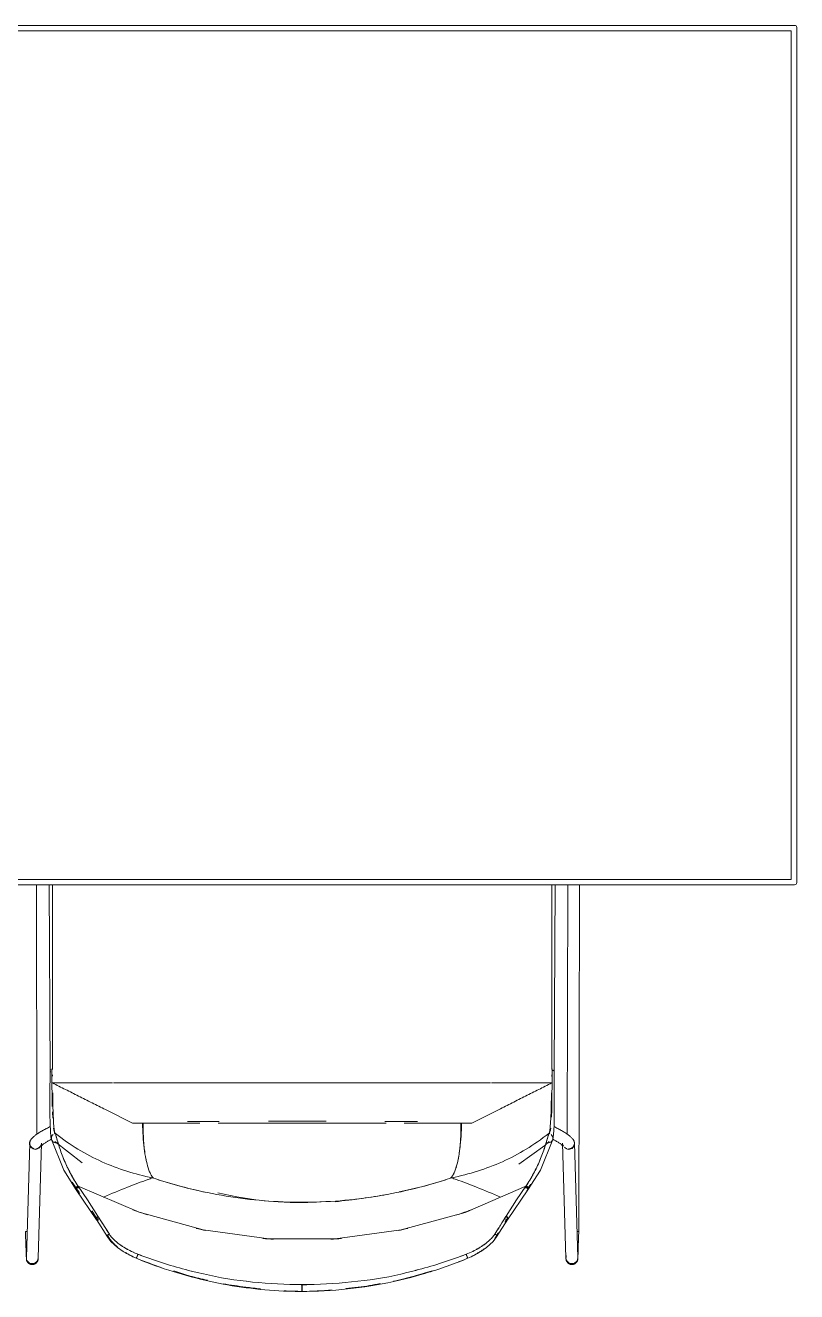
# Model space of a CAD drawing. Header units: millimetres. Extents: x 155927 to 317870, y -36033 to 97293.
# Drawn here: x 202108 to 202826, y 29717 to 30896 of the extents above; entities that cross this region are included whole.
import ezdxf

# ---------------------------------------------------------------- set-up
doc = ezdxf.new("R2010")
doc.units = ezdxf.units.MM
doc.header["$MEASUREMENT"] = 0
doc.layers.add('I-FURN', color=8, linetype='CONTINUOUS', lineweight=9)

msp = doc.modelspace()

# ---------------------------------------------------------------- linework, layer by layer
at = {"layer": 'I-FURN'}
for p, q in [((202823.9, 30895.6), (200627.9, 30895.6)), ((202820.9, 30890.6), (200630.9, 30890.6)), ((200630.9, 30890.6), (202820.9, 30890.6)), ((202820.9, 30100.6), (202820.9, 30890.6)), ((202820.9, 30890.6), (202820.9, 30100.6)), ((202825.9, 30097.6), (202825.9, 30893.6)), ((200630.9, 30100.6), (202820.9, 30100.6)), ((202820.9, 30100.6), (200630.9, 30100.6)), ((200627.9, 30095.6), (202823.9, 30095.6)), ((202119.3, 29863.3), (202118.8, 30095.6)), ((202130.5, 30095.6), (202131.5, 29921.1)), ((202601.3, 30095.6), (202600.2, 29922.6)), ((202612.9, 30095.6), (202612.4, 29863.3)), ((202623.2, 29772.7), (202623.9, 30095.6)), ((202131.5, 29923.1), (202131.3, 29899.2)), ((202131.6, 29921.2), (202131.6, 29921.1)), ((202132.1, 29921.3), (202131.7, 29921.2)), ((202131.7, 29921), (202132, 29921)), ((202133.2, 29910.8), (202133.1, 29924.2)), ((202598.6, 29924.2), (202598.5, 29910.8)), ((202599.2, 29922.8), (202598.7, 29922.8)), ((202599.7, 29922.7), (202599.2, 29922.8)), ((202600, 29922.7), (202599.7, 29922.7)), ((202599.7, 29922.4), (202600, 29922.5)), ((202600, 29922.5), (202600.2, 29922.5)), ((202600.2, 29923.1), (202600.4, 29899.2)), ((202600.2, 29922.5), (202600.2, 29922.6)), ((202133.4, 29898), (202133.2, 29910.8)), ((202140.9, 29911.1), (202189.5, 29911.1)), ((202200.4, 29911.1), (202257.8, 29911.1)), ((202269.3, 29911.1), (202329.4, 29911.1)), ((202336.2, 29911.1), (202395.8, 29911.1)), ((202402.3, 29911.1), (202462.5, 29911.1)), ((202473.9, 29911.1), (202531.3, 29911.1)), ((202542.1, 29911.1), (202590.8, 29911.1)), ((202598.5, 29910.8), (202598.3, 29898)), ((202131.3, 29899.2), (202131.4, 29882.8)), ((202133.5, 29889.3), (202133.4, 29898)), ((202134, 29897.1), (202133.9, 29902)), ((202597.9, 29902), (202597.7, 29897.2)), ((202597.7, 29897.2), (202597.7, 29897.1)), ((202598.3, 29898), (202598.1, 29886.1)), ((202600.4, 29899.2), (202600.3, 29882.8)), ((202133.9, 29878.3), (202133.7, 29884.3)), ((202208.1, 29873.6), (202184.3, 29885.6)), ((202548.4, 29886.1), (202523.6, 29873.6)), ((202551.3, 29887.5), (202548.7, 29886.2)), ((202598.1, 29886.1), (202597.8, 29879.1)), ((202131.4, 29882.8), (202131.6, 29872.4)), ((202131.6, 29872.4), (202131.8, 29866.4)), ((202270.8, 29873.6), (202208.1, 29873.6)), ((202365.9, 29873.6), (202287.7, 29873.6)), ((202444, 29873.6), (202365.9, 29873.6)), ((202523.6, 29873.6), (202460.9, 29873.6)), ((202600.2, 29872.4), (202599.9, 29866.4)), ((202600.3, 29882.8), (202600.2, 29872.4)), ((202114.8, 29859.8), (202115.3, 29860.2)), ((202115.3, 29860.2), (202115.8, 29860.7)), ((202115.8, 29860.7), (202116.3, 29861.2)), ((202116.3, 29861.2), (202116.9, 29861.6)), ((202116.9, 29861.6), (202117.4, 29862.1)), ((202117.4, 29862.1), (202118, 29862.5)), ((202118, 29862.5), (202118.6, 29863)), ((202118.6, 29863), (202119.3, 29863.4)), ((202119.3, 29863.4), (202120, 29863.9)), ((202120, 29863.9), (202120.7, 29864.4)), ((202120.7, 29864.4), (202121.4, 29864.8)), ((202121.4, 29864.8), (202122.1, 29865.3)), ((202122.1, 29865.3), (202122.9, 29865.8)), ((202122.9, 29865.8), (202123.7, 29866.2)), ((202123.7, 29866.2), (202124.5, 29866.7)), ((202124.5, 29866.7), (202125.4, 29867.2)), ((202125.4, 29867.2), (202126.2, 29867.7)), ((202126.2, 29867.7), (202127.1, 29868.2)), ((202127.1, 29868.2), (202128, 29868.6)), ((202128, 29868.6), (202129, 29869.1)), ((202129, 29869.1), (202129.9, 29869.6)), ((202129.9, 29869.6), (202130.9, 29870.1)), ((202130.9, 29870.1), (202131.9, 29870.5)), ((202131.8, 29866.4), (202132.2, 29860.5)), ((202132.2, 29860.5), (202132.7, 29858.5)), ((202132.6, 29860), (202132.9, 29861.2)), ((202132.9, 29861.2), (202133.5, 29862.2)), ((202135.2, 29865.8), (202134.6, 29868.9)), ((202135.9, 29864), (202135.5, 29864.8)), ((202596.3, 29864.8), (202595.8, 29864)), ((202597.1, 29868.9), (202596.6, 29865.8)), ((202598.3, 29862.2), (202598.8, 29861.2)), ((202598.8, 29861.2), (202599.1, 29860)), ((202599.5, 29860.5), (202599.1, 29858.5)), ((202599.9, 29866.4), (202599.5, 29860.5)), ((202600.8, 29870.1), (202599.9, 29870.5)), ((202601.8, 29869.6), (202600.8, 29870.1)), ((202602.7, 29869.1), (202601.8, 29869.6)), ((202603.7, 29868.6), (202602.7, 29869.1)), ((202604.6, 29868.2), (202603.7, 29868.6)), ((202605.5, 29867.7), (202604.6, 29868.2)), ((202606.3, 29867.2), (202605.5, 29867.7)), ((202607.2, 29866.7), (202606.3, 29867.2)), ((202608, 29866.2), (202607.2, 29866.7)), ((202608.8, 29865.8), (202608, 29866.2)), ((202609.6, 29865.3), (202608.8, 29865.8)), ((202610.3, 29864.8), (202609.6, 29865.3)), ((202611.1, 29864.4), (202610.3, 29864.8)), ((202611.8, 29863.9), (202611.1, 29864.4)), ((202612.4, 29863.4), (202611.8, 29863.9)), ((202613.1, 29863), (202612.4, 29863.4)), ((202613.7, 29862.5), (202613.1, 29863)), ((202614.3, 29862.1), (202613.7, 29862.5)), ((202614.9, 29861.6), (202614.3, 29862.1)), ((202615.4, 29861.2), (202614.9, 29861.6)), ((202615.9, 29860.7), (202615.4, 29861.2)), ((202616.4, 29860.2), (202615.9, 29860.7)), ((202616.9, 29859.8), (202616.4, 29860.2)), ((202112.6, 29855.2), (202109.4, 29748.4)), ((202112.8, 29856.7), (202113.1, 29857.5)), ((202113.1, 29857.5), (202113.5, 29858.1)), ((202113.5, 29858.1), (202114, 29858.7)), ((202114, 29858.7), (202114.4, 29859.3)), ((202114.4, 29859.3), (202114.8, 29859.8)), ((202120.4, 29748.1), (202123.6, 29854.9)), ((202122.7, 29852.1), (202122.8, 29852.2)), ((202122.7, 29852.1), (202122.7, 29852.1)), ((202122.8, 29852.2), (202123, 29852.4)), ((202123, 29852.4), (202123.2, 29852.6)), ((202123.2, 29852.6), (202123.4, 29852.8)), ((202123.4, 29852.8), (202123.8, 29853)), ((202123.8, 29853), (202124.1, 29853.3)), ((202124.1, 29853.3), (202124.5, 29853.6)), ((202124.5, 29853.6), (202125, 29854)), ((202125, 29854), (202125.4, 29854.3)), ((202125.4, 29854.3), (202126, 29854.7)), ((202126, 29854.7), (202126.5, 29855)), ((202126.5, 29855), (202127.1, 29855.4)), ((202127.1, 29855.4), (202127.7, 29855.8)), ((202127.7, 29855.8), (202128.4, 29856.2)), ((202128.4, 29856.2), (202129.1, 29856.6)), ((202129.1, 29856.6), (202129.8, 29857.1)), ((202129.8, 29857.1), (202130.6, 29857.5)), ((202130.6, 29857.5), (202131.3, 29857.9)), ((202131.3, 29857.9), (202132.1, 29858.3)), ((202132.1, 29858.3), (202133, 29858.8)), ((202132.9, 29857.8), (202132.6, 29858.9)), ((202132.7, 29858.5), (202133, 29857.8)), ((202132.7, 29858.3), (202144.2, 29829.9)), ((202133, 29857.8), (202133.6, 29856.9)), ((202133.6, 29856.9), (202134.5, 29856.1)), ((202134.5, 29856.1), (202135.6, 29855.5)), ((202135.6, 29855.5), (202136.5, 29855.3)), ((202136, 29856.6), (202161.4, 29836.8)), ((202136.5, 29855.3), (202137.9, 29855.2)), ((202137.9, 29855.2), (202139, 29855.5)), ((202567.6, 29835.4), (202591.6, 29852.7)), ((202599, 29858.3), (202587.5, 29829.9)), ((202591.6, 29852.7), (202595.8, 29856.6)), ((202593.8, 29855.2), (202592.8, 29855.5)), ((202595.2, 29855.3), (202593.8, 29855.2)), ((202596.1, 29855.5), (202595.2, 29855.3)), ((202597.2, 29856.1), (202596.1, 29855.5)), ((202598.1, 29856.9), (202597.2, 29856.1)), ((202598.7, 29857.8), (202598.1, 29856.9)), ((202599.1, 29858.5), (202598.7, 29857.8)), ((202599.1, 29858.9), (202598.8, 29857.8)), ((202599.6, 29858.3), (202598.8, 29858.8)), ((202600.4, 29857.9), (202599.6, 29858.3)), ((202601.2, 29857.5), (202600.4, 29857.9)), ((202601.9, 29857.1), (202601.2, 29857.5)), ((202602.6, 29856.6), (202601.9, 29857.1)), ((202603.3, 29856.2), (202602.6, 29856.6)), ((202604, 29855.8), (202603.3, 29856.2)), ((202604.6, 29855.4), (202604, 29855.8)), ((202605.2, 29855), (202604.6, 29855.4)), ((202605.8, 29854.7), (202605.2, 29855)), ((202606.3, 29854.3), (202605.8, 29854.7)), ((202606.8, 29854), (202606.3, 29854.3)), ((202607.2, 29853.6), (202606.8, 29854)), ((202607.6, 29853.3), (202607.2, 29853.6)), ((202608, 29853), (202607.6, 29853.3)), ((202608.3, 29852.8), (202608, 29853)), ((202608.2, 29854.9), (202611.3, 29748.1)), ((202608.5, 29852.6), (202608.3, 29852.8)), ((202608.7, 29852.4), (202608.5, 29852.6)), ((202608.9, 29852.2), (202608.7, 29852.4)), ((202609, 29852.1), (202608.9, 29852.2)), ((202609, 29852.1), (202609, 29852.1)), ((202617.3, 29859.3), (202616.9, 29859.8)), ((202617.8, 29858.7), (202617.3, 29859.3)), ((202618.2, 29858.1), (202617.8, 29858.7)), ((202618.6, 29857.5), (202618.2, 29858.1)), ((202619, 29856.7), (202618.6, 29857.5)), ((202622.3, 29748.4), (202619.2, 29855.2)), ((202144.2, 29829.9), (202155.8, 29811.5)), ((202587.5, 29829.9), (202575.9, 29811.5)), ((202155.4, 29813.3), (202155.6, 29813.7)), ((202155.4, 29812.8), (202155.4, 29813.3)), ((202155.4, 29812.3), (202155.4, 29812.8)), ((202155.6, 29813.7), (202155.9, 29814.1)), ((202156.6, 29813.3), (202155.6, 29811.9)), ((202155.9, 29814.1), (202156.3, 29814.4)), ((202156.3, 29814.4), (202156.7, 29814.7)), ((202156.7, 29814.7), (202157.2, 29814.8)), ((202157.6, 29814.8), (202156.8, 29813.6)), ((202157.2, 29814.8), (202157.6, 29814.8)), ((202157.5, 29813.1), (202157.6, 29814.8)), ((202157.6, 29814.8), (202157.5, 29813.1)), ((202166.3, 29802.2), (202157.6, 29815)), ((202157.6, 29815), (202214.3, 29790.7)), ((202157.6, 29813), (202157.6, 29814.8)), ((202157.6, 29813), (202157.6, 29814.8)), ((202517.4, 29790.6), (202574.1, 29815)), ((202565.4, 29802.2), (202574.1, 29815)), ((202576.2, 29811.9), (202574.1, 29814.8)), ((202574.1, 29814.8), (202574.2, 29813.1)), ((202574.2, 29813.1), (202574.1, 29814.8)), ((202574.1, 29814.8), (202574.1, 29813)), ((202574.1, 29814.8), (202574.1, 29813)), ((202574.1, 29814.8), (202574.6, 29814.8)), ((202574.6, 29814.8), (202575, 29814.7)), ((202575, 29814.7), (202575.5, 29814.4)), ((202575.5, 29814.4), (202575.8, 29814.1)), ((202575.8, 29814.1), (202576.1, 29813.7)), ((202576.1, 29813.7), (202576.3, 29813.3)), ((202576.3, 29813.3), (202576.3, 29812.8)), ((202576.3, 29812.8), (202576.3, 29812.3)), ((202155.6, 29811.9), (202155.4, 29812.3)), ((202155.8, 29811.5), (202174.8, 29783.8)), ((202157.5, 29810.8), (202158.6, 29809.3)), ((202176, 29787.2), (202166.3, 29802.2)), ((202555.8, 29787.2), (202565.4, 29802.2)), ((202575.9, 29811.5), (202556.9, 29783.8)), ((202576.3, 29812.3), (202576.2, 29811.9)), ((202170.5, 29791.6), (202175.9, 29783.3)), ((202214.3, 29790.7), (202273.8, 29774.2)), ((202457.9, 29774.2), (202517.4, 29790.6)), ((202174.5, 29784.9), (202174.6, 29785.3)), ((202174.6, 29784.1), (202174.5, 29784.5)), ((202174.6, 29785.3), (202174.8, 29785.7)), ((202174.7, 29785.2), (202174.6, 29784.8)), ((202174.6, 29784.4), (202174.7, 29784)), ((202174.9, 29783.8), (202174.6, 29784.1)), ((202174.9, 29785.6), (202174.7, 29785.2)), ((202174.7, 29784), (202174.9, 29783.6)), ((202174.7, 29783.9), (202184.9, 29767.7)), ((202174.8, 29785.7), (202175.1, 29786.1)), ((202175.2, 29785.9), (202174.9, 29785.6)), ((202175.2, 29783.5), (202174.9, 29783.8)), ((202174.9, 29783.6), (202175.3, 29783.4)), ((202175.1, 29786.1), (202175.5, 29786.3)), ((202175.6, 29786.2), (202175.2, 29785.9)), ((202175.5, 29786.3), (202175.9, 29786.5)), ((202176, 29786.4), (202175.6, 29786.2)), ((202175.9, 29786.5), (202176.3, 29786.6)), ((202186.6, 29770.2), (202176, 29787.2)), ((202176.4, 29786.5), (202176, 29786.4)), ((202176.2, 29785), (202176, 29783.2)), ((202176.1, 29783.1), (202176.2, 29784.8)), ((202557.1, 29784.2), (202546.7, 29767.7)), ((202552.4, 29781.8), (202555.8, 29787.2)), ((202555.8, 29783.3), (202554.8, 29781.7)), ((202555.7, 29786.4), (202555.3, 29786.5)), ((202555.5, 29784.6), (202555.7, 29783.1)), ((202556.2, 29786.2), (202555.7, 29786.4)), ((202557.1, 29785.3), (202555.8, 29783.3)), ((202556.5, 29785.9), (202556.2, 29786.2)), ((202556.8, 29785.6), (202556.5, 29785.9)), ((202556.5, 29783.4), (202556.8, 29783.6)), ((202557, 29785.2), (202556.8, 29785.6)), ((202556.8, 29783.6), (202557, 29784)), ((202557, 29784), (202557.1, 29784.4)), ((202557.1, 29784.4), (202557.1, 29784.8)), ((202108.7, 29772.8), (202108.5, 29772.8)), ((202108.5, 29771.6), (202108.5, 29772.7)), ((202108.5, 29772.7), (202108.5, 29772.7)), ((202108.6, 29770.5), (202108.5, 29771.6)), ((202108.6, 29772.7), (202109.1, 29772.7)), ((202108.6, 29769.5), (202108.6, 29770.5)), ((202108.6, 29768.4), (202108.6, 29769.5)), ((202108.7, 29767.4), (202108.6, 29768.4)), ((202109.3, 29772.8), (202108.7, 29772.8)), ((202108.7, 29766.4), (202108.7, 29767.4)), ((202108.8, 29765.4), (202108.7, 29766.4)), ((202110.2, 29772.9), (202109.3, 29772.8)), ((202184.6, 29769.7), (202186.6, 29766.4)), ((202184.9, 29769), (202184.8, 29768.6)), ((202184.8, 29768.6), (202184.8, 29768.2)), ((202184.8, 29768.2), (202184.9, 29767.9)), ((202185.1, 29769.4), (202184.9, 29769)), ((202184.9, 29767.9), (202185.1, 29767.5)), ((202184.9, 29767.8), (202188.1, 29763.6)), ((202185.4, 29769.7), (202185.1, 29769.4)), ((202185.1, 29767.5), (202185.4, 29767.3)), ((202185.8, 29770), (202185.4, 29769.7)), ((202185.4, 29767.3), (202185.8, 29767.1)), ((202186.2, 29770.1), (202185.8, 29770)), ((202185.8, 29767.1), (202186.2, 29767.1)), ((202186.6, 29770.2), (202186.2, 29770.1)), ((202273.8, 29774.2), (202335, 29765.9)), ((202335, 29765.9), (202396.7, 29765.9)), ((202396.7, 29765.9), (202457.9, 29774.2)), ((202546.8, 29767.8), (202543.6, 29763.6)), ((202545.1, 29770.2), (202548.6, 29775.8)), ((202548.4, 29771.6), (202545.1, 29766.4)), ((202622.4, 29772.8), (202621.5, 29772.9)), ((202623, 29772.8), (202622.4, 29772.8)), ((202622.6, 29772.7), (202623.1, 29772.7)), ((202623.2, 29772.8), (202623, 29772.8)), ((202623.1, 29768.5), (202623, 29767.5)), ((202623, 29767.5), (202623, 29766.5)), ((202623, 29766.5), (202623, 29765.4)), ((202623.2, 29770.6), (202623.1, 29769.6)), ((202623.1, 29769.6), (202623.1, 29768.5)), ((202623.2, 29772.7), (202623.2, 29771.7)), ((202623.2, 29771.7), (202623.2, 29770.6)), ((202108.8, 29764.4), (202108.8, 29765.4)), ((202108.8, 29763.4), (202108.8, 29764.4)), ((202108.9, 29762.4), (202108.8, 29763.4)), ((202108.9, 29761.5), (202108.9, 29762.4)), ((202108.9, 29760.5), (202108.9, 29761.5)), ((202109, 29759.6), (202108.9, 29760.5)), ((202109, 29758.7), (202109, 29759.6)), ((202109, 29757.9), (202109, 29758.7)), ((202109.1, 29757), (202109, 29757.9)), ((202109.1, 29756.2), (202109.1, 29757)), ((202109.1, 29755.4), (202109.1, 29756.2)), ((202109.1, 29754.7), (202109.1, 29755.4)), ((202109.2, 29754), (202109.1, 29754.7)), ((202109.2, 29753.3), (202109.2, 29754)), ((202188.1, 29763.6), (202194.2, 29758)), ((202194.2, 29758), (202199.6, 29754.2)), ((202199.6, 29754.2), (202206.8, 29750.2)), ((202532.1, 29754.2), (202524.9, 29750.2)), ((202537.5, 29758), (202532.1, 29754.2)), ((202543.6, 29763.6), (202537.5, 29758)), ((202622.6, 29754), (202622.5, 29753.3)), ((202622.7, 29757.1), (202622.6, 29756.3)), ((202622.6, 29756.3), (202622.6, 29755.5)), ((202622.6, 29755.5), (202622.6, 29754.8)), ((202622.6, 29754.8), (202622.6, 29754)), ((202622.8, 29759.7), (202622.7, 29758.8)), ((202622.7, 29758.8), (202622.7, 29757.9)), ((202622.7, 29757.9), (202622.7, 29757.1)), ((202622.9, 29762.5), (202622.8, 29761.5)), ((202622.8, 29761.5), (202622.8, 29760.6)), ((202622.8, 29760.6), (202622.8, 29759.7)), ((202623, 29765.4), (202622.9, 29764.4)), ((202622.9, 29764.4), (202622.9, 29763.4)), ((202622.9, 29763.4), (202622.9, 29762.5)), ((202109.2, 29752.6), (202109.2, 29753.3)), ((202109.2, 29752), (202109.2, 29752.6)), ((202109.3, 29751.4), (202109.2, 29752)), ((202109.3, 29750.9), (202109.3, 29751.4)), ((202109.3, 29750.4), (202109.3, 29750.9)), ((202109.3, 29749.9), (202109.3, 29750.4)), ((202109.3, 29749.5), (202109.3, 29749.9)), ((202109.4, 29749.1), (202109.3, 29749.5)), ((202109.4, 29748.7), (202109.4, 29749.1)), ((202109.4, 29748.4), (202109.4, 29748.7)), ((202109.4, 29748.1), (202109.4, 29748.4)), ((202109.6, 29746.8), (202109.4, 29748.2)), ((202109.4, 29747.9), (202109.4, 29748.1)), ((202109.4, 29748), (202109.4, 29747.8)), ((202109.4, 29747.7), (202109.4, 29747.9)), ((202109.4, 29747.8), (202109.4, 29747.6)), ((202109.4, 29747.5), (202109.4, 29747.7)), ((202109.4, 29747.6), (202109.4, 29747.5)), ((202109.4, 29747.5), (202109.4, 29747.4)), ((202109.4, 29747.4), (202109.4, 29747.5)), ((202109.4, 29747.3), (202109.4, 29747.4)), ((202109.4, 29747.4), (202109.4, 29747.4)), ((202109.4, 29747.4), (202109.4, 29747.4)), ((202109.4, 29747.4), (202109.4, 29747.4)), ((202109.4, 29747.4), (202109.4, 29747.4)), ((202109.4, 29747), (202109.4, 29747.3)), ((202109.5, 29746.8), (202109.4, 29747)), ((202109.5, 29746.6), (202109.5, 29746.8)), ((202109.5, 29746.4), (202109.5, 29746.6)), ((202109.6, 29746.2), (202109.5, 29746.4)), ((202110.1, 29745.5), (202109.6, 29746.8)), ((202109.6, 29746), (202109.6, 29746.2)), ((202109.7, 29745.8), (202109.6, 29746)), ((202109.8, 29745.5), (202109.7, 29745.8)), ((202109.9, 29745.3), (202109.8, 29745.5)), ((202110, 29745.1), (202109.9, 29745.3)), ((202110.1, 29745), (202110, 29745.1)), ((202111, 29744.4), (202110.1, 29745.5)), ((202110.2, 29744.8), (202110.1, 29745)), ((202110.3, 29744.6), (202110.2, 29744.8)), ((202110.4, 29744.4), (202110.3, 29744.6)), ((202110.5, 29744.2), (202110.4, 29744.4)), ((202110.7, 29744), (202110.5, 29744.2)), ((202110.8, 29743.9), (202110.7, 29744)), ((202111, 29743.7), (202110.8, 29743.9)), ((202112.1, 29743.6), (202111, 29744.4)), ((202111.1, 29743.6), (202111, 29743.7)), ((202111.3, 29743.4), (202111.1, 29743.6)), ((202111.5, 29743.3), (202111.3, 29743.4)), ((202111.6, 29743.1), (202111.5, 29743.3)), ((202111.8, 29743), (202111.6, 29743.1)), ((202112, 29742.9), (202111.8, 29743)), ((202112.2, 29742.8), (202112, 29742.9)), ((202113.5, 29743), (202112.1, 29743.6)), ((202112.4, 29742.7), (202112.2, 29742.8)), ((202112.6, 29742.6), (202112.4, 29742.7)), ((202112.8, 29742.5), (202112.6, 29742.6)), ((202113, 29742.4), (202112.8, 29742.5)), ((202113.2, 29742.3), (202113, 29742.4)), ((202113.4, 29742.3), (202113.2, 29742.3)), ((202113.6, 29742.2), (202113.4, 29742.3)), ((202114.9, 29742.9), (202113.5, 29743)), ((202113.8, 29742.2), (202113.6, 29742.2)), ((202114, 29742.1), (202113.8, 29742.2)), ((202114.3, 29742.1), (202114, 29742.1)), ((202114.5, 29742.1), (202114.3, 29742.1)), ((202114.7, 29742.1), (202114.5, 29742.1)), ((202116.3, 29743), (202114.9, 29742.9)), ((202115.2, 29742.1), (202115, 29742.1)), ((202115.4, 29742.1), (202115.2, 29742.1)), ((202115.6, 29742.1), (202115.4, 29742.1)), ((202115.8, 29742.1), (202115.6, 29742.1)), ((202116, 29742.2), (202115.8, 29742.1)), ((202116.3, 29742.2), (202116, 29742.2)), ((202117.6, 29743.6), (202116.3, 29743)), ((202116.5, 29742.3), (202116.3, 29742.2)), ((202116.7, 29742.3), (202116.5, 29742.3)), ((202116.9, 29742.4), (202116.7, 29742.3)), ((202117.1, 29742.5), (202116.9, 29742.4)), ((202117.3, 29742.6), (202117.1, 29742.5)), ((202117.5, 29742.7), (202117.3, 29742.6)), ((202117.7, 29742.8), (202117.5, 29742.7)), ((202118.8, 29744.4), (202117.6, 29743.6)), ((202117.9, 29742.9), (202117.7, 29742.8)), ((202118, 29743), (202117.9, 29742.9)), ((202118.2, 29743.2), (202118, 29743)), ((202118.4, 29743.3), (202118.2, 29743.2)), ((202118.6, 29743.4), (202118.4, 29743.3)), ((202118.7, 29743.6), (202118.6, 29743.4)), ((202118.9, 29743.8), (202118.7, 29743.6)), ((202119.7, 29745.6), (202118.8, 29744.4)), ((202119, 29743.9), (202118.9, 29743.8)), ((202119.2, 29744.1), (202119, 29743.9)), ((202119.3, 29744.3), (202119.2, 29744.1)), ((202119.4, 29744.4), (202119.3, 29744.3)), ((202119.6, 29744.6), (202119.4, 29744.4)), ((202119.7, 29744.8), (202119.6, 29744.6)), ((202120.2, 29746.9), (202119.7, 29745.6)), ((202119.8, 29745), (202119.7, 29744.8)), ((202119.9, 29745.2), (202119.8, 29745)), ((202120, 29745.4), (202119.9, 29745.2)), ((202120.1, 29745.6), (202120, 29745.4)), ((202120.2, 29746), (202120.1, 29745.8)), ((202120.1, 29745.8), (202120.1, 29745.6)), ((202120.4, 29748.2), (202120.2, 29746.9)), ((202120.3, 29746.4), (202120.2, 29746.2)), ((202120.2, 29746.2), (202120.2, 29746)), ((202120.3, 29750.3), (202120.3, 29749.8)), ((202120.3, 29749.8), (202120.3, 29749.4)), ((202120.3, 29749.4), (202120.4, 29749.1)), ((202120.4, 29746.9), (202120.3, 29746.7)), ((202120.3, 29746.7), (202120.3, 29746.4)), ((202120.4, 29749.1), (202120.4, 29748.8)), ((202120.4, 29748.8), (202120.4, 29748.5)), ((202120.4, 29748.5), (202120.4, 29748.3)), ((202120.4, 29748.3), (202120.4, 29748.4)), ((202120.4, 29748.3), (202120.4, 29748.1)), ((202120.4, 29748.1), (202120.4, 29748.3)), ((202120.4, 29748.1), (202120.4, 29747.9)), ((202120.4, 29747.9), (202120.4, 29748.1)), ((202120.4, 29747.9), (202120.4, 29747.8)), ((202120.4, 29747.8), (202120.4, 29747.9)), ((202120.4, 29747.8), (202120.4, 29747.5)), ((202120.4, 29747.8), (202120.4, 29747.8)), ((202120.4, 29747.8), (202120.4, 29747.8)), ((202120.4, 29747.8), (202120.4, 29747.8)), ((202120.4, 29747.8), (202120.4, 29747.8)), ((202120.4, 29747.5), (202120.4, 29747.3)), ((202120.4, 29747.3), (202120.4, 29747.1)), ((202120.4, 29747.1), (202120.4, 29746.9)), ((202211.9, 29748.2), (202211.8, 29748)), ((202211.8, 29748), (202211.8, 29747.9)), ((202212, 29748.5), (202211.9, 29748.2)), ((202212.2, 29748.8), (202212, 29748.5)), ((202212.3, 29749.3), (202212.2, 29748.8)), ((202212.5, 29749.7), (202212.3, 29749.3)), ((202212.7, 29750.2), (202212.5, 29749.7)), ((202212.8, 29750.6), (202212.7, 29750.2)), ((202213, 29751), (202212.8, 29750.6)), ((202213.1, 29751.3), (202213, 29751)), ((202213.2, 29751.5), (202213.1, 29751.3)), ((202213.2, 29751.6), (202213.2, 29751.5)), ((202518.5, 29751.5), (202518.5, 29751.6)), ((202518.6, 29751.3), (202518.5, 29751.5)), ((202518.7, 29751), (202518.6, 29751.3)), ((202518.9, 29750.6), (202518.7, 29751)), ((202519, 29750.2), (202518.9, 29750.6)), ((202519.2, 29749.7), (202519, 29750.2)), ((202519.4, 29749.3), (202519.2, 29749.7)), ((202519.6, 29748.8), (202519.4, 29749.3)), ((202519.7, 29748.5), (202519.6, 29748.8)), ((202519.8, 29748.2), (202519.7, 29748.5)), ((202519.9, 29748), (202519.8, 29748.2)), ((202519.9, 29747.9), (202519.9, 29748)), ((202611.3, 29748.5), (202611.4, 29748.8)), ((202611.3, 29748.3), (202611.3, 29748.5)), ((202611.3, 29748.4), (202611.3, 29748.2)), ((202611.3, 29748.1), (202611.3, 29748.3)), ((202611.3, 29748.2), (202611.3, 29748)), ((202611.5, 29746.9), (202611.3, 29748.2)), ((202611.3, 29747.9), (202611.3, 29748.1)), ((202611.3, 29748), (202611.3, 29747.9)), ((202611.3, 29747.9), (202611.3, 29747.8)), ((202611.3, 29747.8), (202611.3, 29747.9)), ((202611.3, 29747.7), (202611.3, 29747.8)), ((202611.3, 29747.8), (202611.3, 29747.8)), ((202611.3, 29747.8), (202611.3, 29747.8)), ((202611.3, 29747.8), (202611.3, 29747.8)), ((202611.3, 29747.8), (202611.3, 29747.8)), ((202611.3, 29747.5), (202611.3, 29747.7)), ((202611.3, 29747.3), (202611.3, 29747.5)), ((202611.3, 29747.1), (202611.3, 29747.3)), ((202611.4, 29746.9), (202611.3, 29747.1)), ((202611.4, 29749.9), (202611.4, 29750.3)), ((202611.4, 29749.5), (202611.4, 29749.9)), ((202611.4, 29749.1), (202611.4, 29749.5)), ((202611.4, 29748.8), (202611.4, 29749.1)), ((202611.4, 29746.6), (202611.4, 29746.9)), ((202611.4, 29746.4), (202611.4, 29746.6)), ((202611.5, 29746.2), (202611.4, 29746.4)), ((202612.1, 29745.6), (202611.5, 29746.9)), ((202611.5, 29746), (202611.5, 29746.2)), ((202611.6, 29745.8), (202611.5, 29746)), ((202611.7, 29745.6), (202611.6, 29745.8)), ((202611.8, 29745.4), (202611.7, 29745.6)), ((202611.9, 29745.2), (202611.8, 29745.4)), ((202612, 29745), (202611.9, 29745.2)), ((202612.1, 29744.8), (202612, 29745)), ((202612.9, 29744.4), (202612.1, 29745.6)), ((202612.2, 29744.6), (202612.1, 29744.8)), ((202612.3, 29744.4), (202612.2, 29744.6)), ((202612.4, 29744.2), (202612.3, 29744.4)), ((202612.6, 29744.1), (202612.4, 29744.2)), ((202612.7, 29743.9), (202612.6, 29744.1)), ((202612.9, 29743.7), (202612.7, 29743.9)), ((202614.1, 29743.6), (202612.9, 29744.4)), ((202613, 29743.6), (202612.9, 29743.7)), ((202613.2, 29743.4), (202613, 29743.6)), ((202613.3, 29743.3), (202613.2, 29743.4)), ((202613.5, 29743.2), (202613.3, 29743.3)), ((202613.7, 29743), (202613.5, 29743.2)), ((202613.9, 29742.9), (202613.7, 29743)), ((202614.1, 29742.8), (202613.9, 29742.9)), ((202615.4, 29743), (202614.1, 29743.6)), ((202614.3, 29742.7), (202614.1, 29742.8)), ((202614.5, 29742.6), (202614.3, 29742.7)), ((202614.7, 29742.5), (202614.5, 29742.6)), ((202614.9, 29742.4), (202614.7, 29742.5)), ((202615.1, 29742.3), (202614.9, 29742.4)), ((202615.3, 29742.3), (202615.1, 29742.3)), ((202615.5, 29742.2), (202615.3, 29742.3)), ((202616.8, 29742.9), (202615.4, 29743)), ((202615.7, 29742.2), (202615.5, 29742.2)), ((202615.9, 29742.1), (202615.7, 29742.2)), ((202616.1, 29742.1), (202615.9, 29742.1)), ((202616.4, 29742.1), (202616.1, 29742.1)), ((202616.6, 29742.1), (202616.4, 29742.1)), ((202616.8, 29742.1), (202616.6, 29742.1)), ((202618.3, 29743), (202616.8, 29742.9)), ((202617.1, 29742.1), (202616.9, 29742.1)), ((202617.3, 29742.1), (202617.1, 29742.1)), ((202617.5, 29742.1), (202617.3, 29742.1)), ((202617.8, 29742.1), (202617.5, 29742.1)), ((202618, 29742.2), (202617.8, 29742.1)), ((202618.2, 29742.2), (202618, 29742.2)), ((202618.4, 29742.3), (202618.2, 29742.2)), ((202619.6, 29743.6), (202618.3, 29743)), ((202618.6, 29742.4), (202618.4, 29742.3)), ((202618.8, 29742.4), (202618.6, 29742.4)), ((202619, 29742.5), (202618.8, 29742.4)), ((202619.2, 29742.6), (202619, 29742.5)), ((202619.4, 29742.7), (202619.2, 29742.6)), ((202619.6, 29742.8), (202619.4, 29742.7)), ((202620.7, 29744.4), (202619.6, 29743.6)), ((202619.8, 29742.9), (202619.6, 29742.8)), ((202620, 29743.1), (202619.8, 29742.9)), ((202620.2, 29743.2), (202620, 29743.1)), ((202620.3, 29743.3), (202620.2, 29743.2)), ((202620.5, 29743.5), (202620.3, 29743.3)), ((202620.7, 29743.6), (202620.5, 29743.5)), ((202621.6, 29745.5), (202620.7, 29744.4)), ((202620.8, 29743.8), (202620.7, 29743.6)), ((202621, 29743.9), (202620.8, 29743.8)), ((202621.1, 29744.1), (202621, 29743.9)), ((202621.2, 29744.3), (202621.1, 29744.1)), ((202621.4, 29744.5), (202621.2, 29744.3)), ((202621.5, 29744.7), (202621.4, 29744.5)), ((202621.6, 29744.8), (202621.5, 29744.7)), ((202622.1, 29746.8), (202621.6, 29745.5)), ((202621.7, 29745), (202621.6, 29744.8)), ((202621.8, 29745.2), (202621.7, 29745)), ((202621.9, 29745.4), (202621.8, 29745.2)), ((202622, 29745.6), (202621.9, 29745.4)), ((202622.1, 29746.1), (202622, 29745.8)), ((202622, 29745.8), (202622, 29745.6)), ((202622.3, 29748.2), (202622.1, 29746.8)), ((202622.2, 29746.3), (202622.1, 29746.1)), ((202622.3, 29746.9), (202622.2, 29746.7)), ((202622.2, 29746.7), (202622.2, 29746.5)), ((202622.2, 29746.5), (202622.2, 29746.3)), ((202622.4, 29748.7), (202622.3, 29748.4)), ((202622.3, 29748.4), (202622.3, 29748.1)), ((202622.3, 29748.1), (202622.3, 29747.9)), ((202622.3, 29747.9), (202622.3, 29748)), ((202622.3, 29747.9), (202622.3, 29747.7)), ((202622.3, 29747.7), (202622.3, 29747.9)), ((202622.3, 29747.7), (202622.3, 29747.6)), ((202622.3, 29747.5), (202622.3, 29747.7)), ((202622.3, 29747.6), (202622.3, 29747.4)), ((202622.3, 29747.4), (202622.3, 29747.5)), ((202622.3, 29747.4), (202622.3, 29747.1)), ((202622.3, 29747.4), (202622.3, 29747.4)), ((202622.3, 29747.4), (202622.3, 29747.4)), ((202622.3, 29747.4), (202622.3, 29747.4)), ((202622.3, 29747.4), (202622.3, 29747.4)), ((202622.3, 29747.1), (202622.3, 29746.9)), ((202622.5, 29751.5), (202622.4, 29750.9)), ((202622.4, 29750.9), (202622.4, 29750.4)), ((202622.4, 29750.4), (202622.4, 29749.9)), ((202622.4, 29749.9), (202622.4, 29749.5)), ((202622.4, 29749.5), (202622.4, 29749.1)), ((202622.4, 29749.1), (202622.4, 29748.7)), ((202622.5, 29753.3), (202622.5, 29752.7)), ((202622.5, 29752.7), (202622.5, 29752.1)), ((202622.5, 29752.1), (202622.5, 29751.5)), ((202114.9, 29742.1), (202114.7, 29742.1)), ((202115, 29742.1), (202114.9, 29742.1)), ((202616.9, 29742.1), (202616.8, 29742.1)), ((202365.6, 29722.8), (202365.6, 29723.2)), ((202365.6, 29722.3), (202365.6, 29722.8)), ((202365.6, 29721.7), (202365.6, 29722.3)), ((202365.6, 29720.9), (202365.6, 29721.7)), ((202365.6, 29720.1), (202365.6, 29720.9)), ((202365.6, 29719.3), (202365.6, 29720.1)), ((202365.6, 29718.6), (202365.6, 29719.3)), ((202365.6, 29717.9), (202365.6, 29718.6)), ((202366.1, 29723.2), (202366.1, 29722.8)), ((202366.1, 29722.8), (202366.1, 29722.3)), ((202366.1, 29722.3), (202366.1, 29721.7)), ((202366.1, 29721.7), (202366.1, 29720.9)), ((202366.1, 29720.9), (202366.1, 29720.1)), ((202366.1, 29720.1), (202366.1, 29719.3)), ((202366.1, 29719.3), (202366.1, 29718.6)), ((202366.1, 29718.6), (202366.1, 29717.9)), ((202365.6, 29717.5), (202365.6, 29717.9)), ((202365.6, 29717.1), (202365.6, 29717.5)), ((202365.6, 29717), (202365.6, 29717.1)), ((202366.1, 29717.9), (202366.1, 29717.5)), ((202366.1, 29717.5), (202366.1, 29717.1)), ((202366.1, 29717.1), (202366.1, 29717))]:
    msp.add_line(p, q, dxfattribs=at)
for centre, start, end in [((202823.9, 30893.6), 0, 90), ((202823.9, 30097.6), 270, 0)]:
    msp.add_arc(centre, 2, start, end, dxfattribs=at)
for centre, major_axis, ratio, start_param, end_param in [((202117.8, 29854.6), (-5.08, 2.11), 0.969753, 0, 0.779292), ((202118.1, 29855.1), (-5.5, 0.16), 0.969889, 5.790234, 7.62283), ((202117.8, 29854.6), (-5.08, 2.11), 0.969753, 6.015279, 6.277079), ((202117.8, 29854.6), (-5.08, 2.11), 0.969753, 0.779292, 2.350088), ((202118.1, 29855.1), (-5.5, 0.16), 0.969889, 1.601444, 2.907427), ((202117.8, 29854.6), (-5.08, 2.11), 0.969753, 2.611887, 2.873687), ((202613.7, 29855.1), (5.5, 0.16), 0.969889, 3.372745, 3.634544), ((202613.7, 29855.1), (5.5, 0.16), 0.969889, 3.896343, 4.419942), ((202613.9, 29854.6), (5.08, 2.11), 0.969753, 3.933097, 5.503894), ((202613.7, 29855.1), (5.5, 0.16), 0.969889, 4.681742, 6.776137), ((202613.9, 29854.6), (5.08, 2.11), 0.969753, 5.503894, 6.551091)]:
    msp.add_ellipse(centre, major_axis=major_axis, ratio=ratio, start_param=start_param, end_param=end_param, dxfattribs=at)
for points, knots in [([(202133.7, 30095.6), (202133.7, 30084.5), (202133.7, 30029.6), (202133.7, 29974.8), (202133.7, 29931.1)], [0.3816284, 0.3816284, 0.3816284, 0.3816284, 0.5, 0.9655933, 0.9655933, 0.9655933, 0.9655933]), ([(202598.1, 29932.7), (202598.1, 29976.1), (202598.1, 30030.3), (202598.1, 30084.7), (202598.1, 30095.6)], [-0.9648346, -0.9648346, -0.9648346, -0.9648346, -0.5, -0.3835824, -0.3835824, -0.3835824, -0.3835824]), ([(202132, 29922.8), (202131.7, 29922.9), (202131.4, 29923.1), (202131.6, 29923.3), (202131.9, 29923.4), (202132, 29923.5)], [-0.8, -0.8, -0.8, -0.8, -0.6, -0.4, -0.3, -0.3, -0.3, -0.3]), ([(202600, 29923.3), (202600.2, 29923.3), (202600.2, 29923.1), (202600.1, 29923), (202600.1, 29922.9)], [-0.6, -0.6, -0.6, -0.6, -0.4, -0.3, -0.3, -0.3, -0.3]), ([(202184.3, 29885.6), (202183.9, 29885.8), (202181.4, 29887.1), (202176.8, 29889.4), (202170.5, 29892.5), (202164.2, 29895.7), (202158, 29898.8), (202151.9, 29901.9), (202143.7, 29906), (202137.7, 29909), (202133.7, 29911.1)], [-0.683779, -0.683779, -0.683779, -0.683779, -0.6666667, -0.5833333, -0.5, -0.4166667, -0.3333333, -0.25, -0.1666667, -0.000257, -0.000257, -0.000257, -0.000257]), ([(202598, 29911.1), (202594, 29909), (202588, 29906), (202579.9, 29901.9), (202573.7, 29898.8), (202567.5, 29895.7), (202561.2, 29892.5), (202555, 29889.4), (202550.8, 29887.3), (202548.7, 29886.2)], [-0.999743, -0.999743, -0.999743, -0.999743, -0.8333333, -0.75, -0.6666667, -0.5833333, -0.5, -0.4166667, -0.3333333, -0.3333333, -0.3333333, -0.3333333]), ([(202133.9, 29900.8), (202133.9, 29898.9), (202134, 29895.4), (202134.1, 29888.4), (202134.4, 29882.1), (202134.6, 29876.5), (202134.8, 29873), (202135.1, 29869.9), (202135.3, 29867.5), (202135.6, 29865.7), (202135.9, 29864.3), (202136.2, 29864.1), (202136.3, 29864.1)], [-0.75, -0.75, -0.75, -0.75, -0.6875, -0.625, -0.5, -0.4375, -0.375, -0.3125, -0.25, -0.1875, -0.125, -0.0303274, -0.0303274, -0.0303274, -0.0303274]), ([(202595.4, 29864), (202595.5, 29864), (202595.8, 29864.3), (202596.1, 29865.7), (202596.4, 29867.5), (202596.6, 29869.9), (202596.9, 29873), (202597.1, 29876.5), (202597.4, 29882.1), (202597.6, 29888.4), (202597.7, 29895.4), (202597.8, 29898.9), (202597.8, 29900.8)], [0.0303274, 0.0303274, 0.0303274, 0.0303274, 0.125, 0.1875, 0.25, 0.3125, 0.375, 0.4375, 0.5, 0.625, 0.6875, 0.75, 0.75, 0.75, 0.75]), ([(202224.1, 29828.1), (202223.7, 29829.3), (202222.4, 29832.8), (202220.5, 29840), (202218.9, 29850.1), (202217.8, 29861.5), (202217.6, 29869.5), (202217.5, 29873.6)], [-0.7614235, -0.7614235, -0.7614235, -0.7614235, -0.6666667, -0.5, -0.3333333, -0.1666667, 0, 0, 0, 0]), ([(202218.2, 29873.6), (202218.1, 29871.3), (202218.1, 29867.8), (202218.2, 29863), (202218.4, 29857.8), (202218.9, 29852), (202219.4, 29847.7), (202219.7, 29845.8)], [-0.9851579, -0.9851579, -0.9851579, -0.9851579, -0.8928571, -0.8392857, -0.7857143, -0.6785714, -0.5893271, -0.5893271, -0.5893271, -0.5893271]), ([(202334.6, 29875.5), (202345, 29875.5), (202363, 29875.5), (202380.9, 29875.5), (202388.3, 29875.4)], [-0.6047611, -0.6047611, -0.6047611, -0.6047611, -0.5, -0.4242935, -0.4242935, -0.4242935, -0.4242935]), ([(202514.2, 29873.6), (202514.2, 29869.5), (202513.9, 29861.5), (202512.8, 29850.1), (202511.2, 29839.9), (202509.3, 29832.8), (202508.1, 29829.3), (202507.6, 29828.1)], [-1, -1, -1, -1, -0.8333333, -0.6666667, -0.5, -0.3333333, -0.2387621, -0.2387621, -0.2387621, -0.2387621]), ([(202513.6, 29873.6), (202513.7, 29870.4), (202513.6, 29863.9), (202513.1, 29854.4), (202512.4, 29848.4), (202512, 29845.8)], [0.0148525, 0.0148525, 0.0148525, 0.0148525, 0.1428571, 0.2857143, 0.4107474, 0.4107474, 0.4107474, 0.4107474]), ([(202134.3, 29863.1), (202134.2, 29863), (202133.6, 29862.5), (202133, 29861.5), (202132.6, 29860.2), (202132.7, 29859.3), (202132.7, 29859)], [-0.8461538, -0.8461538, -0.8461538, -0.8461538, -0.8076923, -0.7115385, -0.6153846, -0.5384615, -0.5384615, -0.5384615, -0.5384615]), ([(202149.7, 29828.4), (202147.9, 29831.9), (202144.3, 29839.6), (202139.8, 29851.7), (202137.5, 29860), (202136.5, 29864.1)], [0.2849816, 0.2849816, 0.2849816, 0.2849816, 0.5, 0.75, 1, 1, 1, 1]), ([(202578.2, 29821.4), (202579.2, 29823.2), (202582.4, 29828.9), (202587.2, 29839), (202591.9, 29851.7), (202594.3, 29860), (202595.3, 29864.1)], [-0.859181, -0.859181, -0.859181, -0.859181, -0.75, -0.5, -0.25, 0, 0, 0, 0]), ([(202144.7, 29839), (202143, 29843.2), (202140.6, 29849.3), (202139, 29855.2), (202138.5, 29856.9)], [0.5000185, 0.5000185, 0.5000185, 0.5000185, 0.75, 0.8548188, 0.8548188, 0.8548188, 0.8548188]), ([(202593.3, 29856.9), (202592.8, 29855.2), (202591, 29849.2), (202588.7, 29843.3), (202587, 29839)], [-0.8548188, -0.8548188, -0.8548188, -0.8548188, -0.75, -0.5000185, -0.5000185, -0.5000185, -0.5000185]), ([(202157.6, 29814.8), (202155.1, 29818.7), (202150.4, 29826.6), (202146.5, 29834.9), (202144.7, 29839)], [0.0000387, 0.0000387, 0.0000387, 0.0000387, 0.25, 0.5, 0.5, 0.5, 0.5]), ([(202587, 29839), (202585.2, 29834.9), (202581.3, 29826.6), (202576.6, 29818.7), (202574.1, 29814.8)], [-0.5, -0.5, -0.5, -0.5, -0.25, -0.0000387, -0.0000387, -0.0000387, -0.0000387]), ([(202154.2, 29820.2), (202153, 29822.3), (202151.4, 29825.1), (202150, 29827.8), (202149.7, 29828.4)], [0.1152922, 0.1152922, 0.1152922, 0.1152922, 0.25, 0.2847824, 0.2847824, 0.2847824, 0.2847824]), ([(202224.1, 29828.2), (202224.6, 29827), (202225.9, 29824.5), (202227.2, 29822.9), (202228.1, 29822.3)], [-0.2385477, -0.2385477, -0.2385477, -0.2385477, -0.1428571, 0, 0, 0, 0]), ([(202226.7, 29823.4), (202226.2, 29824.1), (202225.4, 29825.3), (202224.7, 29826.8), (202224.5, 29827.4)], [-0.9193728, -0.9193728, -0.9193728, -0.9193728, -0.8333333, -0.7817786, -0.7817786, -0.7817786, -0.7817786]), ([(202507.6, 29828.2), (202507.5, 29827.9), (202506.8, 29826.4), (202505.5, 29824.1), (202504.3, 29822.7), (202503.7, 29822.3)], [0.7616101, 0.7616101, 0.7616101, 0.7616101, 0.7857143, 0.8928571, 1, 1, 1, 1]), ([(202507.3, 29827.4), (202507, 29826.8), (202506.3, 29825.3), (202505.5, 29824.2), (202505, 29823.5)], [-0.2184958, -0.2184958, -0.2184958, -0.2184958, -0.1666667, -0.0807818, -0.0807818, -0.0807818, -0.0807818]), ([(202157.4, 29810.7), (202157, 29810.7), (202156.5, 29810.8), (202155.9, 29811.3), (202155.6, 29811.7), (202155.4, 29812.2), (202155.4, 29812.8), (202155.5, 29813.3), (202155.7, 29813.8), (202156.1, 29814.2), (202156.6, 29814.6), (202157.1, 29814.8), (202157.5, 29814.8), (202157.6, 29814.8)], [-1, -1, -1, -1, -0.833333, -0.75, -0.666667, -0.583333, -0.5, -0.416667, -0.333333, -0.25, -0.166667, -0.083333, 0, 0, 0, 0]), ([(202181.2, 29804.9), (202188.6, 29808), (202202.4, 29813.7), (202216.2, 29818.9), (202222.5, 29821.2)], [-0.9812463, -0.9812463, -0.9812463, -0.9812463, -0.5, -0.0894127, -0.0894127, -0.0894127, -0.0894127]), ([(202226.7, 29822.8), (202237.9, 29819), (202260.5, 29812.4), (202306.8, 29802.9), (202365.9, 29798.1), (202424.9, 29802.9), (202471.2, 29812.4), (202493.8, 29819), (202505, 29822.8)], [0, 0, 0, 0, 0.125, 0.25, 0.5, 0.75, 0.875, 1, 1, 1, 1]), ([(202509.2, 29821.3), (202515.5, 29818.9), (202529.3, 29813.7), (202543.1, 29808), (202550.5, 29804.9)], [-0.9105873, -0.9105873, -0.9105873, -0.9105873, -0.5, -0.0187577, -0.0187577, -0.0187577, -0.0187577]), ([(202574.1, 29814.8), (202574.3, 29814.8), (202574.6, 29814.8), (202575.2, 29814.6), (202575.6, 29814.2), (202576.1, 29813.7), (202576.4, 29812.8), (202576.2, 29811.9), (202575.8, 29811.3), (202575.4, 29811), (202575, 29810.8), (202574.9, 29810.8)], [-1, -1, -1, -1, -0.9166667, -0.8333333, -0.75, -0.6666667, -0.5, -0.3333333, -0.25, -0.1666667, -0.0833333, -0.0833333, -0.0833333, -0.0833333]), ([(202155.6, 29811.9), (202155.7, 29811.7), (202155.9, 29811.3), (202156.5, 29810.8), (202157.1, 29810.7), (202157.4, 29810.7)], [-1, -1, -1, -1, -0.7, -0.4, 0, 0, 0, 0]), ([(202444.6, 29807.1), (202437, 29805.8), (202421.1, 29803.4), (202405, 29801.4), (202396.6, 29800.5)], [-0.7822393, -0.7822393, -0.7822393, -0.7822393, -0.7, -0.6098459, -0.6098459, -0.6098459, -0.6098459]), ([(202574.8, 29810.8), (202575.1, 29810.8), (202575.5, 29811), (202575.9, 29811.5), (202576.1, 29811.7), (202576.2, 29811.9)], [-0.8, -0.8, -0.8, -0.8, -0.4, -0.2, 0, 0, 0, 0]), ([(202509.8, 29788.3), (202512.9, 29789.3), (202517.5, 29790.8), (202521.9, 29792.5), (202523.3, 29793.1)], [-0.11704847, -0.11704847, -0.11704847, -0.11704847, -0.09090909, -0.0795874, -0.0795874, -0.0795874, -0.0795874]), ([(202186.6, 29770.2), (202184.8, 29773.1), (202181.3, 29778.7), (202178, 29784), (202176.3, 29786.6)], [0.0002356, 0.0002356, 0.0002356, 0.0002356, 0.5, 1, 1, 1, 1]), ([(202555.5, 29786.8), (202553.9, 29784.2), (202550.5, 29778.8), (202546.9, 29773.1), (202545.1, 29770.2)], [0, 0, 0, 0, 0.5, 0.9953931, 0.9953931, 0.9953931, 0.9953931]), ([(202555.5, 29786.8), (202555.8, 29786.8), (202556.3, 29786.7), (202556.8, 29786.3), (202557.1, 29786), (202557.2, 29785.7), (202557.3, 29785.6)], [-1, -1, -1, -1, -0.8333333, -0.75, -0.6666667, -0.5833333, -0.5833333, -0.5833333, -0.5833333]), ([(202108.6, 29772.8), (202108.6, 29772.8), (202108.6, 29772.8), (202108.5, 29772.8), (202108.5, 29772.8), (202108.5, 29772.7)], [-0.55555556, -0.55555556, -0.55555556, -0.55555556, -0.54861111, -0.51388889, -0.48924147, -0.48924147, -0.48924147, -0.48924147]), ([(202186.2, 29767.1), (202185.9, 29767.1), (202185.3, 29767.3), (202184.8, 29767.8), (202184.7, 29768.6), (202185, 29769.3), (202185.4, 29769.7), (202185.8, 29770), (202186.2, 29770.2), (202186.5, 29770.2), (202186.6, 29770.2)], [-1, -1, -1, -1, -0.833333, -0.666667, -0.5, -0.333333, -0.25, -0.166667, -0.083333, 0, 0, 0, 0]), ([(202209, 29753.4), (202208.4, 29753.7), (202206.8, 29754.4), (202204.3, 29755.7), (202201.5, 29757.3), (202198.9, 29758.9), (202196.5, 29760.5), (202194.3, 29762.2), (202191.6, 29764.4), (202188.8, 29767.2), (202187.2, 29769.2), (202186.6, 29770.2)], [0.1155675, 0.1155675, 0.1155675, 0.1155675, 0.1666667, 0.25, 0.3333333, 0.4166667, 0.5, 0.5833333, 0.6666667, 0.8333333, 1, 1, 1, 1]), ([(202186.6, 29766.4), (202187.2, 29765.4), (202188.4, 29763.9), (202190.5, 29761.7), (202192.2, 29760.1), (202193.5, 29759), (202194.1, 29758.5)], [0, 0, 0, 0, 0.1666667, 0.25, 0.3333333, 0.405951, 0.405951, 0.405951, 0.405951]), ([(202545.1, 29770.2), (202544.5, 29769.2), (202542.9, 29767.2), (202540.1, 29764.4), (202537.4, 29762.2), (202535.2, 29760.5), (202532.8, 29758.9), (202530.2, 29757.3), (202527.5, 29755.7), (202523.6, 29753.7), (202520.6, 29752.4), (202518.5, 29751.6)], [0, 0, 0, 0, 0.166667, 0.333333, 0.416667, 0.5, 0.583333, 0.666667, 0.75, 0.833333, 1, 1, 1, 1]), ([(202545.1, 29770.2), (202545.3, 29770.2), (202545.5, 29770.2), (202546, 29770), (202546.3, 29769.7), (202546.8, 29769.3), (202547, 29768.8), (202547, 29768.4), (202547, 29768.2)], [-1, -1, -1, -1, -0.9166667, -0.8333333, -0.75, -0.6666667, -0.5, -0.4166667, -0.4166667, -0.4166667, -0.4166667]), ([(202546.9, 29768.2), (202546.9, 29768.3), (202546.9, 29768.6), (202546.8, 29769), (202546.6, 29769.3), (202546.3, 29769.7), (202545.8, 29770), (202545.4, 29770.1), (202545.1, 29770.1)], [-0.5833333, -0.5833333, -0.5833333, -0.5833333, -0.5, -0.4166667, -0.3333333, -0.25, -0.1666667, 0, 0, 0, 0]), ([(202622.6, 29772.7), (202622.6, 29772.7), (202622.8, 29772.7), (202623.1, 29772.7), (202623.2, 29772.7), (202623.2, 29772.7)], [-0.6666667, -0.6666667, -0.6666667, -0.6666667, -0.6527778, -0.5833333, -0.5555556, -0.5555556, -0.5555556, -0.5555556]), ([(202189.6, 29762.4), (202190.1, 29761.9), (202191.4, 29760.6), (202192.9, 29759.3), (202193.9, 29758.5)], [0.2558308, 0.2558308, 0.2558308, 0.2558308, 0.3333333, 0.4507099, 0.4507099, 0.4507099, 0.4507099]), ([(202213.2, 29751.6), (202211.2, 29752.4), (202207, 29754.2), (202203.4, 29756.2), (202201.5, 29757.3)], [0.0000865, 0.0000865, 0.0000865, 0.0000865, 0.1666667, 0.3333333, 0.3333333, 0.3333333, 0.3333333]), ([(202530.2, 29757.3), (202528.4, 29756.2), (202524.6, 29754.2), (202520.6, 29752.4), (202518.5, 29751.6)], [-0.3333333, -0.3333333, -0.3333333, -0.3333333, -0.1666667, -0.0000865, -0.0000865, -0.0000865, -0.0000865]), ([(202518.5, 29747.2), (202520.6, 29748.1), (202523.6, 29749.5), (202527.4, 29751.6), (202530.2, 29753.2), (202532.8, 29754.9), (202534.4, 29756), (202535.1, 29756.6)], [0, 0, 0, 0, 0.1666667, 0.25, 0.3333333, 0.4166667, 0.5, 0.5, 0.5, 0.5]), ([(202519.9, 29747.9), (202522.1, 29748.8), (202526.2, 29750.7), (202531.8, 29754), (202535, 29756.2), (202536.5, 29757.3)], [-1, -1, -1, -1, -0.8333333, -0.6666667, -0.5061609, -0.5061609, -0.5061609, -0.5061609]), ([(202201.6, 29753.2), (202202.5, 29752.7), (202204.3, 29751.6), (202208.1, 29749.5), (202211.2, 29748.1), (202213.2, 29747.2)], [0.6666667, 0.6666667, 0.6666667, 0.6666667, 0.75, 0.8333333, 1, 1, 1, 1]), ([(202211.8, 29747.9), (202211.8, 29747.9), (202211.8, 29747.9), (202211.9, 29748.2), (202212, 29748.5), (202212.2, 29749), (202212.5, 29749.7), (202212.8, 29750.5), (202213, 29751), (202213.1, 29751.3), (202213.2, 29751.5), (202213.2, 29751.6), (202213.2, 29751.6)], [-1, -1, -1, -1, -0.916667, -0.833333, -0.75, -0.666667, -0.5, -0.333333, -0.25, -0.166667, -0.083333, 0, 0, 0, 0]), ([(202213.2, 29747.2), (202224, 29742.8), (202245.8, 29735), (202290.7, 29723), (202339.7, 29716.5), (202392, 29717.1), (202435.2, 29722.3), (202477.7, 29732.2), (202505, 29741.7), (202518.5, 29747.2)], [0, 0, 0, 0, 0.111111, 0.222222, 0.444444, 0.583333, 0.722222, 0.861111, 1, 1, 1, 1]), ([(202518.5, 29751.6), (202518.5, 29751.6), (202518.6, 29751.4), (202518.7, 29751), (202518.9, 29750.5), (202519.2, 29749.7), (202519.5, 29749), (202519.7, 29748.5), (202519.8, 29748.1), (202519.9, 29747.9), (202519.9, 29747.9)], [-1, -1, -1, -1, -0.833333, -0.75, -0.666667, -0.5, -0.333333, -0.25, -0.166667, 0, 0, 0, 0]), ([(202277.8, 29727.4), (202272.4, 29728.6), (202261.8, 29731.1), (202251.5, 29734.4), (202246.5, 29736.1)], [-0.4375747, -0.4375747, -0.4375747, -0.4375747, -0.3333333, -0.2318157, -0.2318157, -0.2318157, -0.2318157]), ([(202257.4, 29737.3), (202259.3, 29736.9), (202262.9, 29735.9), (202266.5, 29735), (202268.3, 29734.6)], [-0.70282678, -0.70282678, -0.70282678, -0.70282678, -0.66666667, -0.63090723, -0.63090723, -0.63090723, -0.63090723]), ([(202486.8, 29736.2), (202481.2, 29734.4), (202469.3, 29731.1), (202457.2, 29727.9), (202450.8, 29726.4)], [0.2224903, 0.2224903, 0.2224903, 0.2224903, 0.3333333, 0.4583693, 0.4583693, 0.4583693, 0.4583693]), ([(202463.4, 29734.6), (202465.2, 29735), (202468.8, 29735.9), (202472.5, 29736.9), (202474.3, 29737.4)], [0.63092282, 0.63092282, 0.63092282, 0.63092282, 0.66666667, 0.70281944, 0.70281944, 0.70281944, 0.70281944]), ([(202327.3, 29719.3), (202322.7, 29719.8), (202311, 29721.3), (202299.4, 29722.9), (202292.4, 29724.1)], [-0.754564, -0.754564, -0.754564, -0.754564, -0.6666667, -0.5325839, -0.5325839, -0.5325839, -0.5325839])]:
    msp.add_open_spline(points, degree=3, knots=knots, dxfattribs=at)
for points in [[(202133.7, 30059.6), (202133.7, 30064.2), (202133.7, 30068.8), (202133.7, 30073.4)], [(202598.1, 30069.9), (202598.1, 30066.7), (202598.1, 30063.6), (202598.1, 30060.4)], [(202133.7, 29923.5), (202133.7, 29927), (202133.7, 29930.5), (202133.7, 29934.1)], [(202598.1, 29935.8), (202598.1, 29931.7), (202598.1, 29927.6), (202598.1, 29923.5)], [(202133.7, 29918.6), (202133.7, 29918.2), (202133.7, 29917.8), (202133.7, 29917.3)], [(202133.7, 29911.1), (202136.3, 29911.1), (202138.9, 29911.1), (202141.6, 29911.1)], [(202200.4, 29911.1), (202197.1, 29911.1), (202193.8, 29911.1), (202190.5, 29911.1)], [(202269.3, 29911.1), (202265.4, 29911.1), (202261.6, 29911.1), (202257.8, 29911.1)], [(202336.1, 29911.1), (202333.9, 29911.1), (202331.6, 29911.1), (202329.4, 29911.1)], [(202402.3, 29911.1), (202400.1, 29911.1), (202397.9, 29911.1), (202395.7, 29911.1)], [(202473.9, 29911.1), (202470.1, 29911.1), (202466.3, 29911.1), (202462.5, 29911.1)], [(202541.1, 29911.1), (202537.9, 29911.1), (202534.6, 29911.1), (202531.3, 29911.1)], [(202590.1, 29911.1), (202592.8, 29911.1), (202595.5, 29911.1), (202598, 29911.1)], [(202598, 29917.3), (202598, 29917.7), (202598, 29918.2), (202598.1, 29918.6)], [(202259.3, 29875.1), (202269.1, 29875.2), (202279, 29875.2), (202288.9, 29875.3)], [(202442.9, 29875.3), (202453, 29875.2), (202463.1, 29875.1), (202473.1, 29875.1)], [(202136.5, 29864.1), (202136.1, 29864), (202135.7, 29863.9), (202135.3, 29863.7)], [(202138.4, 29856.9), (202137.7, 29859.3), (202137, 29861.7), (202136.5, 29864.1)], [(202226.6, 29822.8), (202218.5, 29824.4), (202202.7, 29828.5), (202179.5, 29837.3), (202157.1, 29849), (202143.2, 29858.7), (202136.5, 29864.1)], [(202595.3, 29864.1), (202588.5, 29858.7), (202574.6, 29849), (202552.3, 29837.3), (202529, 29828.5), (202513.2, 29824.4), (202505.2, 29822.8)], [(202595.3, 29864.1), (202594.7, 29861.7), (202594.1, 29859.3), (202593.3, 29856.9)], [(202596.4, 29863.7), (202596, 29863.9), (202595.7, 29864), (202595.3, 29864.1)], [(202599, 29859), (202599.1, 29859.7), (202599, 29861.2), (202598.1, 29862.7), (202597.4, 29863.1)], [(202220.1, 29843), (202220.4, 29841.5), (202220.7, 29840), (202221, 29838.6)], [(202511.6, 29843), (202511.3, 29841.5), (202511.1, 29840), (202510.8, 29838.6)], [(202222.3, 29833.1), (202222.5, 29832.5), (202222.7, 29831.9), (202223, 29831.3)], [(202509.4, 29833.1), (202509.2, 29832.5), (202509, 29831.9), (202508.8, 29831.3)], [(202152.1, 29818.8), (202153.8, 29816), (202155.6, 29813.3), (202157.5, 29810.6)], [(202157.6, 29814.8), (202156.6, 29816.3), (202155.7, 29817.9), (202154.7, 29819.4)], [(202226.6, 29822.8), (202225.2, 29822.2), (202223.9, 29821.7), (202222.6, 29821.2)], [(202275.5, 29809.4), (202260.8, 29812.5), (202246.3, 29816.5), (202232, 29821)], [(202499.7, 29821), (202485.4, 29816.4), (202470.9, 29812.8), (202456.2, 29809.8)], [(202509.1, 29821.2), (202507.8, 29821.7), (202506.5, 29822.2), (202505.2, 29822.8)], [(202574.1, 29814.8), (202574.9, 29816), (202575.6, 29817.2), (202576.3, 29818.4)], [(202578.4, 29816.8), (202577.5, 29815.4), (202576.6, 29814), (202575.6, 29812.5)], [(202159.1, 29808.3), (202158.5, 29809.1), (202158, 29809.9), (202157.4, 29810.7)], [(202334.7, 29801.1), (202318.7, 29802.3), (202303.1, 29805.2), (202287.5, 29808.8)], [(202175.9, 29783.4), (202174, 29786.3), (202172, 29789.3), (202170.2, 29792.1)], [(202208.4, 29793), (202212.9, 29791.4), (202217.4, 29789.8), (202221.9, 29788.3)], [(202388, 29800.6), (202373.2, 29799.8), (202358.4, 29799.3), (202343.7, 29800.4)], [(202554.7, 29781.5), (202555, 29782.1), (202555.4, 29782.8), (202555.8, 29783.4)], [(202557.1, 29785.3), (202556.7, 29784.7), (202556.3, 29784), (202555.8, 29783.4)], [(202557.3, 29784.7), (202557.3, 29784.6), (202557.2, 29784.3), (202557, 29784), (202556.8, 29783.8), (202556.7, 29783.7)], [(202108.5, 29772.7), (202108.6, 29772.7), (202108.7, 29772.7), (202109, 29772.7), (202109.1, 29772.7)], [(202185.3, 29768.5), (202185.6, 29768), (202185.9, 29767.6), (202186.2, 29767.1)], [(202267.4, 29775.6), (202270.4, 29775), (202273.5, 29774.3), (202276.5, 29773.7)], [(202329.4, 29766.3), (202332.7, 29766), (202336, 29765.8), (202339.2, 29765.6)], [(202392.5, 29765.6), (202395.8, 29765.8), (202399.1, 29766), (202402.4, 29766.3)], [(202455.2, 29773.7), (202458.3, 29774.3), (202461.3, 29775), (202464.3, 29775.7)], [(202545.5, 29767), (202546.5, 29768.6), (202547.5, 29770.2), (202548.4, 29771.7)], [(202623.2, 29772.7), (202623.2, 29772.8), (202623.2, 29772.8), (202623.1, 29772.8)], [(202201.5, 29757.3), (202198, 29759.4), (202194.5, 29761.7), (202192.3, 29763.9)], [(202199.9, 29754), (202201.7, 29752.9), (202205.5, 29750.7), (202209.6, 29748.8), (202211.8, 29747.9)], [(202539.4, 29763.9), (202536.9, 29761.7), (202533.7, 29759.4), (202530.2, 29757.3)], [(202213.2, 29751.6), (202212.1, 29752), (202211, 29752.5), (202209.8, 29753)], [(202213.2, 29747.3), (202212.7, 29747.5), (202212.3, 29747.7), (202211.8, 29747.9)], [(202213.2, 29751.6), (202227.7, 29746), (202242.5, 29741.3), (202257.4, 29737.3)], [(202216.6, 29750.3), (202215.5, 29750.7), (202214.4, 29751.2), (202213.2, 29751.6)], [(202234.9, 29739.4), (202227.6, 29741.8), (202220.4, 29744.5), (202213.2, 29747.3)], [(202474.3, 29737.3), (202489.3, 29741.3), (202504, 29746), (202518.5, 29751.6)], [(202518.5, 29747.3), (202516.1, 29746.3), (202513.7, 29745.4), (202511.2, 29744.5)], [(202518.5, 29751.6), (202516.3, 29750.8), (202514.2, 29750), (202512, 29749.2)], [(202519.9, 29747.9), (202519.4, 29747.7), (202519, 29747.5), (202518.5, 29747.3)], [(202268.3, 29734.6), (202264.7, 29735.5), (202261, 29736.3), (202257.4, 29737.3)], [(202268.4, 29734.6), (202283.4, 29731.1), (202298.6, 29727.9), (202314, 29726.4)], [(202417.8, 29726.4), (202433.1, 29728.3), (202448.5, 29730.6), (202463.4, 29734.5)], [(202474.3, 29737.3), (202470.7, 29736.4), (202467, 29735.5), (202463.4, 29734.6)], [(202314.1, 29726.4), (202329.5, 29724.5), (202345, 29723.7), (202360.4, 29723.4)], [(202372.1, 29723.3), (202367.4, 29723.2), (202362.8, 29723.3), (202358.1, 29723.4)], [(202360.5, 29723.3), (202362.4, 29723.3), (202364.2, 29723.3), (202366.1, 29723.3)], [(202365.6, 29723.3), (202367.5, 29723.3), (202369.4, 29723.3), (202371.2, 29723.3)], [(202371.3, 29723.3), (202386.8, 29723.5), (202402.2, 29724.8), (202417.6, 29726.4)], [(202417.9, 29720.9), (202414.1, 29720.4), (202410.3, 29720), (202406.5, 29719.7)], [(202438.6, 29724.3), (202431.9, 29723), (202425.1, 29721.8), (202418.3, 29721)], [(202366.1, 29717), (202360.4, 29717.1), (202354.7, 29717.3), (202349.1, 29717.6)], [(202393.9, 29718.3), (202384.5, 29717.6), (202375.1, 29717.2), (202365.6, 29717)]]:
    msp.add_open_spline(points, degree=3, dxfattribs=at)

doc.saveas('drawing.dxf')
